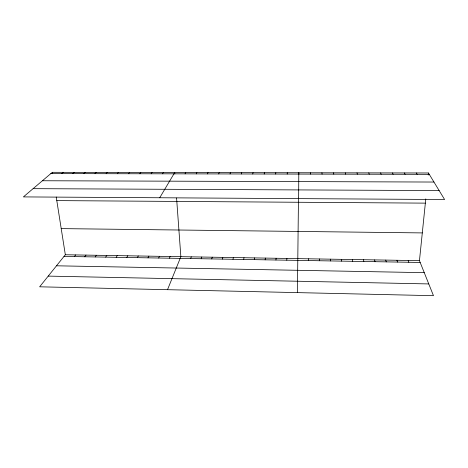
<?xml version="1.0" encoding="UTF-8"?>
<svg xmlns="http://www.w3.org/2000/svg" width="468" height="468" viewBox="0 0 468 468"><rect width="100%" height="100%" fill="white"/><g stroke="black" fill="none" stroke-linecap="round" stroke-linejoin="round"><path stroke-width="0.7" d="M298.642 198.625L298.795 172.75L298.771 174.178M297.432 292.617L298.467 198.104M286.796 260.19L286.872 258.441M287.206 174.055L287.288 172.733M275.95 260.009L276.091 258.26M56.23 197.022L65.333 254.756L39.645 286.808L433.467 295.682L419.457 260.647L425.786 198.888M428.232 175.02L428.442 172.979L52.34 172.318L23.4 196.905L444.6 199.532L428.442 172.979M275.675 174.032L275.827 172.71M265.151 259.822L265.356 258.079M254.387 259.641L254.656 257.903M264.192 174.008L264.414 172.692M243.664 259.459L243.992 257.728M252.755 173.991L253.048 172.674M232.982 259.278L233.374 257.552M222.341 259.102L222.791 257.371M241.359 173.967L241.728 172.651M211.741 258.921L212.25 257.195M230.016 173.944L230.449 172.633M201.176 258.74L201.749 257.026M190.651 258.564L191.283 256.85M218.714 173.921L219.211 172.61M167.515 289.692L180.859 256.675L176.576 198.034M207.453 173.897L208.026 172.593M169.404 258.201L170.159 256.499M158.687 258.02L159.494 256.318M196.238 173.874L196.876 172.575M148.005 257.839L148.877 256.142M185.071 173.856L185.773 172.552M137.364 257.657L138.294 255.967M126.764 257.482L127.752 255.791M159.717 197.759L174.716 172.534L174.816 173.926M116.204 257.301L117.252 255.616M162.531 173.809L163.367 172.516M105.686 257.125L106.792 255.446M95.203 256.944L96.367 255.271M151.158 173.786L152.065 172.493M84.766 256.768L85.983 255.095M139.833 173.763L140.809 172.476M74.359 256.593L75.641 254.925M128.554 173.739L129.595 172.458M117.316 173.722L118.427 172.435M106.131 173.698L107.301 172.417M94.986 173.675L96.221 172.394M83.883 173.651L85.188 172.376M72.827 173.628L74.196 172.359M61.817 173.61L63.244 172.341M50.848 173.587L429.267 174.336M42.412 180.753L433.953 182.04M33.105 188.662L439.154 190.581M56.798 200.602L425.353 203.135M61.209 228.612L422.3 232.912M65.333 254.756L419.457 260.647M63.999 256.417L420.182 262.449M56.482 265.801L424.26 272.663M48.216 276.108L428.77 283.93M416.415 172.961L417.163 174.312M404.44 172.938L405.107 174.289M392.506 172.914L393.102 174.266M380.63 172.897L381.145 174.242M408.178 260.46L408.827 262.255M368.796 172.873L369.234 174.219M396.94 260.272L397.519 262.068M385.743 260.085L386.258 261.875M357.008 172.856L357.371 174.195M374.587 259.898L375.038 261.688M345.273 172.832L345.56 174.172M363.478 259.711L363.858 261.495M352.41 259.529L352.726 261.308M333.585 172.815L333.795 174.149M52.34 172.318L52.556 173.686M341.383 259.348L341.634 261.121M321.937 172.791L322.078 174.125M330.402 259.161L330.584 260.933M319.457 258.979L319.574 260.746M310.342 172.774L310.407 174.102M308.552 258.798L308.605 260.559"/></g></svg>
